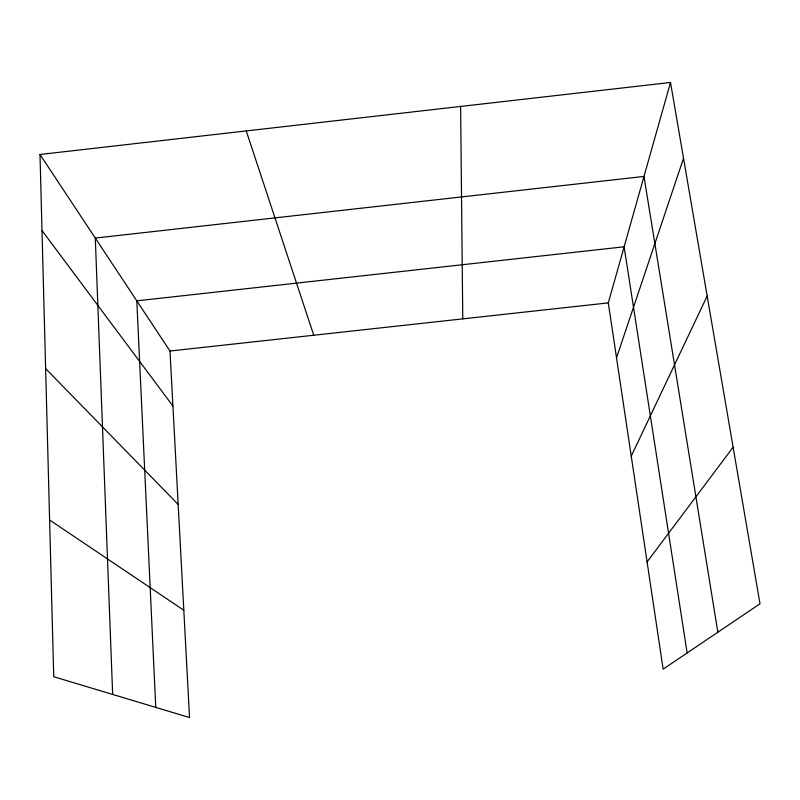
<?xml version="1.0" encoding="UTF-8"?>
<svg xmlns="http://www.w3.org/2000/svg" width="800" height="800" viewBox="0 0 800 800"><rect width="100%" height="100%" fill="white"/><g stroke="black" fill="none" stroke-linecap="round" stroke-linejoin="round"><path stroke-width="1.2" d="M670.51 82.47L760 603.79L663.15 669.16L608.29 302.89L670.51 82.47L40 154.49L53.73 676.73L189.53 717.53L169.99 351.03L40 154.49M616.52 357.83L683.52 158.3M631.24 456.14L707.17 296.02M647.08 561.89L733.12 447.18M169.99 351.03L608.29 302.89M49.61 520.01L183.81 610.24M45.63 368.61L178.17 504.43M42 230.55L172.92 406.03M246.25 130.93L313.74 335.24M717.85 632.23L643.98 176.44L95.29 238.08L112.66 694.43M687.14 652.96L624.13 246.79L136.8 300.85L155.76 707.38M460.61 106.45L462.77 318.87"/></g></svg>
